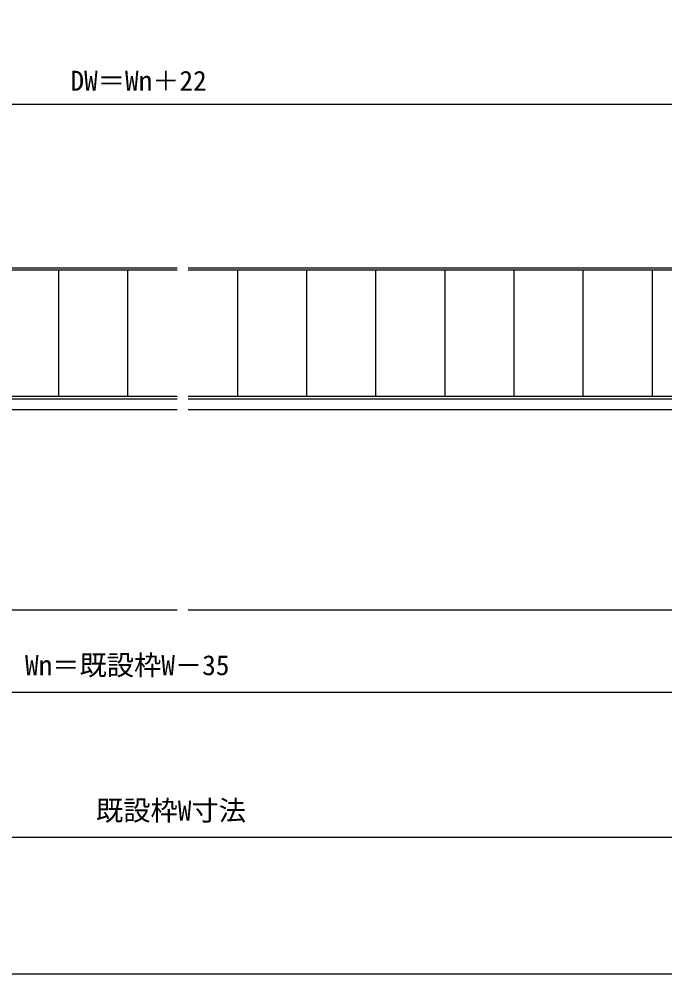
# Model space of a CAD drawing. Units: millimetres, scale not verified. Extents: x -437 to 438, y -281 to 279.
# Drawn here: x 84.7 to 262.3, y -281.2 to -18.7 of the extents above; entities that cross this region are included whole.
import ezdxf
from ezdxf.enums import TextEntityAlignment as Align

# ---------------------------------------------------------------- set-up
doc = ezdxf.new("R2010")
doc.units = ezdxf.units.MM
doc.header["$LTSCALE"] = 2
for name, color, linetype in [('0-4_YKK_12', 2, 'Continuous'), ('0-5_YKK_13', 4, 'Continuous'), ('0-7_YKK_D', 6, 'Continuous'), ('0-8_YKK_ZWAK', 7, 'Continuous')]:
    doc.layers.add(name, color=color, linetype=linetype)
doc.styles.add('ＭＳ ゴシック', font='')
doc.styles.get('ＭＳ ゴシック').set_extended_font_data('MS Gothic')

msp = doc.modelspace()

# ---------------------------------------------------------------- linework, layer by layer
at = {"layer": '0-4_YKK_12'}
for p, q in [((128.195, -126.1), (-32.405, -126.1)), ((291.803, -126.1), (131.195, -126.1)), ((-32.405, -181.1), (128.195, -181.1)), ((131.195, -181.1), (291.795, -181.1))]:
    msp.add_line(p, q, dxfattribs=at)
at = {"layer": '0-5_YKK_13'}
for p, q in [((128.195, -87.7), (-41.205, -87.7)), ((-40.805, -87.1), (128.195, -87.1)), ((95.595, -87.7), (95.595, -122.5)), ((114.595, -87.7), (114.595, -122.5)), ((131.195, -87.1), (319.995, -87.1)), ((320.095, -87.7), (131.195, -87.7)), ((144.795, -87.7), (144.795, -122.5)), ((163.795, -87.7), (163.795, -122.5)), ((182.795, -87.7), (182.795, -122.5)), ((201.795, -87.7), (201.795, -122.5)), ((220.795, -87.7), (220.795, -122.5)), ((239.795, -87.7), (239.795, -122.5)), ((258.795, -87.7), (258.795, -122.5)), ((128.195, -122.5), (-41.205, -122.5)), ((-40.805, -123.1), (128.195, -123.1)), ((300.095, -122.5), (131.195, -122.5)), ((131.195, -123.1), (300.195, -123.1))]:
    msp.add_line(p, q, dxfattribs=at)
at = {"layer": '0-7_YKK_D'}
for p, q in [((-41.805, -42.1), (301.195, -42.1)), ((-25.805, -203.7), (285.195, -203.7)), ((310.195, -243.7), (-35.805, -243.7))]:
    msp.add_line(p, q, dxfattribs=at)
at = {"layer": '0-8_YKK_ZWAK'}
msp.add_lwpolyline([(-436.8, -281.2), (438.2, -281.2), (438.2, 243.8)], dxfattribs=at)

# ---------------------------------------------------------------- texts
at = {"layer": '0-7_YKK_D', "style": 'ＭＳ ゴシック'}
for s, p in [('DW＝Wn＋22', (98.886, -40.057)), ('Wn＝既設枠W－35', (86.378, -200.72)), ('既設枠W寸法', (105.895, -240.677))]:
    msp.add_text(s, height=5.499, dxfattribs=at).set_placement(p, align=Align.BOTTOM_LEFT)

doc.saveas('drawing.dxf')
